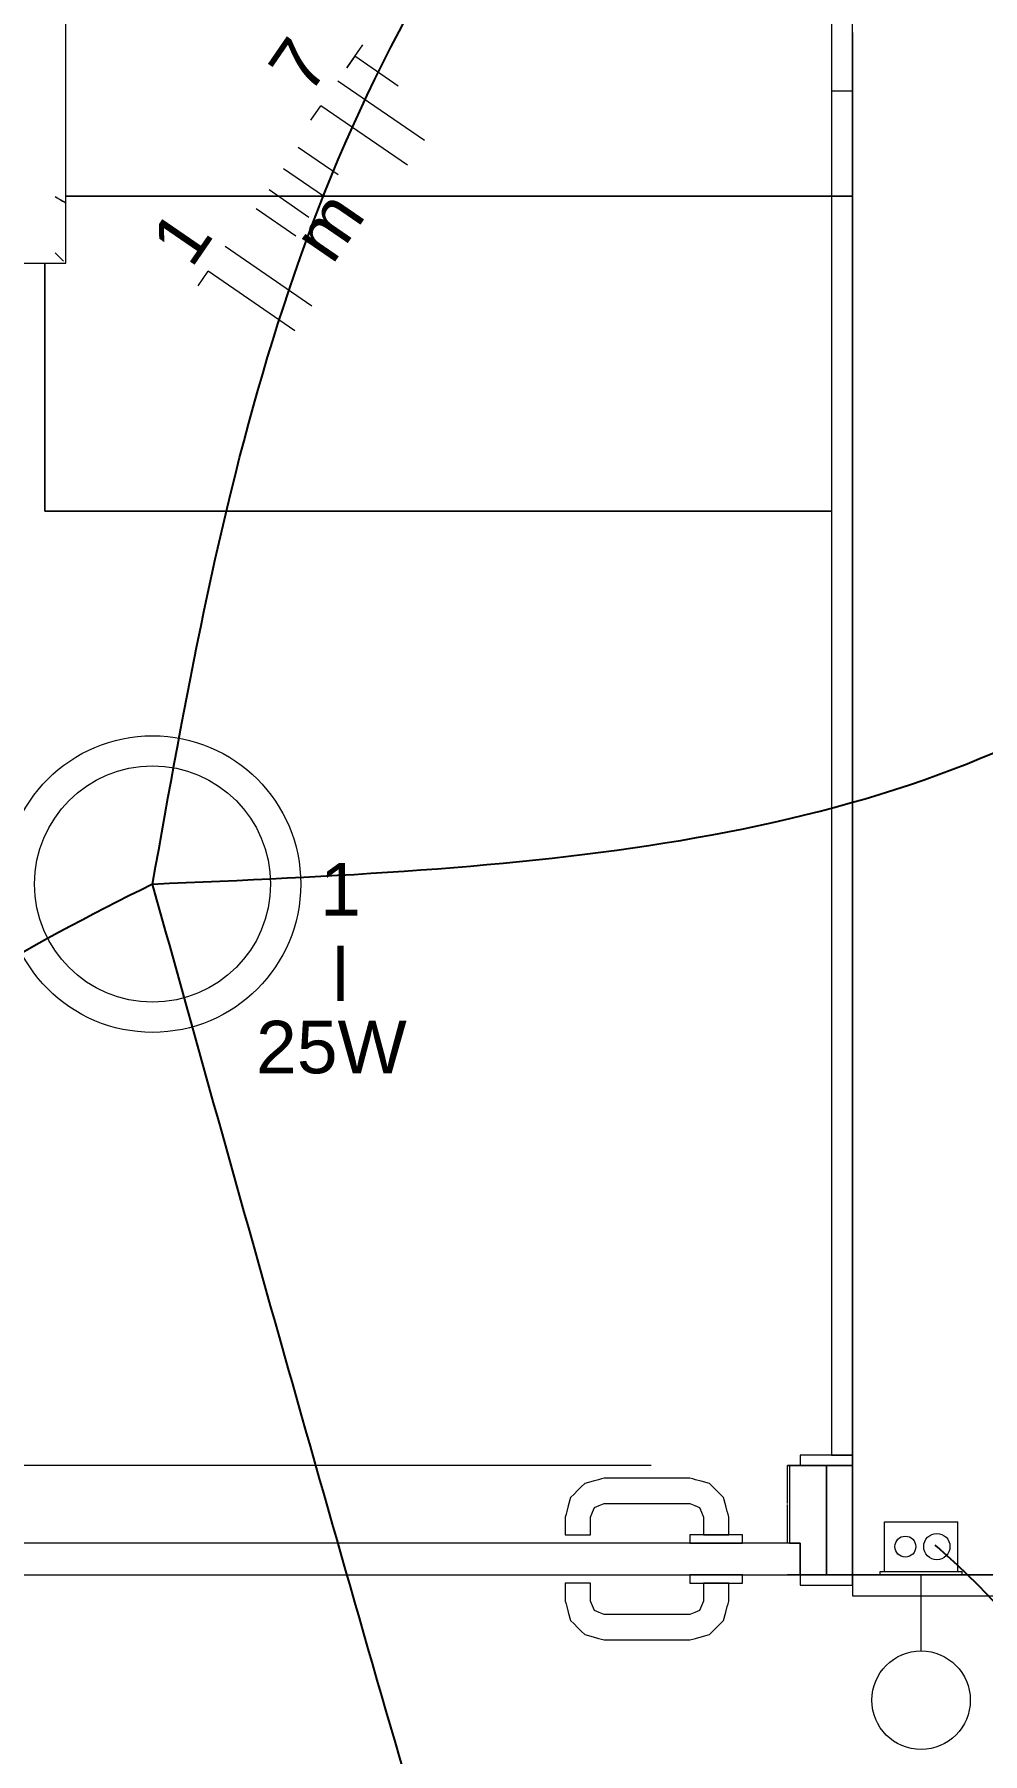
# Model space of a CAD drawing. Header units: millimetres. Extents: x 3.1 to 48, y 1.7 to 17.8.
# Drawn here: x 34.049 to 35.857, y 10.792 to 14.067 of the extents above; entities that cross this region are included whole.
import ezdxf

# ---------------------------------------------------------------- set-up
doc = ezdxf.new("R2010")
doc.units = ezdxf.units.MM
doc.layers.add('EL-Eletroduto', color=30, linetype='Continuous')
for name, color, linetype, lineweight in [('EL-Fios (Fase 1)', 2, 'Continuous', 15), ('EL-Fios (Neutro)', 154, 'Continuous', 15), ('EL-Fios (Retorno)', 10, 'Continuous', 15), ('EL-Fios (Terra)', 92, 'Continuous', 15), ('EL-Interruptor', 3, 'Continuous', 20), ('EL-Textos fios', 1, 'Continuous', 9), ('IFC-Caixa de passagem-Contorno', 44, 'Continuous', 5), ('IFC-Elemento construtivo genérico-Contorno', 253, 'Continuous', 5), ('IFC-Escada-Contorno', 253, 'Continuous', 5), ('IFC-Laje-Contorno', 253, 'Continuous', 5), ('IFC-Parede padrão-Contorno', 253, 'Continuous', 5), ('IFC-Porta-Contorno', 253, 'Continuous', 5), ('P-Simbol', 5, 'Continuous', 20), ('Textos', 2, 'Continuous', 9)]:
    doc.layers.add(name, color=color, linetype=linetype, lineweight=lineweight)
doc.styles.add('Arial', font='arial.ttf')

msp = doc.modelspace()

# ---------------------------------------------------------------- linework, layer by layer
at = {"layer": 'EL-Eletroduto'}
for points in [[(34.2742, 12.4486), (34.9887, 14.4554), (35.5886, 14.8671), (35.6086, 14.8671)], [(34.2742, 12.4486), (36.1612, 12.8513), (36.8486, 13.5208)], [(34.2742, 12.4486), (33.6709, 12.0111), (33.5352, 11.2934)], [(35.5126, 8.27), (34.815, 10.5468), (34.2742, 12.4486)], [(35.5126, 8.27), (36.3238, 9.5952), (35.7692, 11.1866), (35.7657, 11.1896)]]:
    msp.add_spline(points, degree=3, dxfattribs=at)
at = {"layer": 'EL-Fios (Fase 1)'}
for p, q in [((34.7923, 13.8649), (34.6274, 13.9781)), ((34.5775, 13.5496), (34.4126, 13.6628))]:
    msp.add_line(p, q, dxfattribs=at)
at = {"layer": 'EL-Fios (Neutro)'}
for p, q in [((34.5762, 13.9035), (34.5951, 13.931)), ((34.76, 13.8178), (34.5951, 13.931)), ((34.3614, 13.5882), (34.3803, 13.6157)), ((34.5452, 13.5025), (34.3803, 13.6157))]:
    msp.add_line(p, q, dxfattribs=at)
at = {"layer": 'EL-Fios (Retorno)'}
for p, q in [((34.6278, 13.7996), (34.5519, 13.8517)), ((34.5999, 13.759), (34.5241, 13.811)), ((34.5722, 13.7185), (34.4963, 13.7706)), ((34.5476, 13.6828), (34.4718, 13.7348))]:
    msp.add_line(p, q, dxfattribs=at)
at = {"layer": 'EL-Fios (Terra)'}
msp.add_lwpolyline([(34.7422, 13.9686), (34.6598, 14.0252), (34.6447, 14.0032), (34.6749, 14.0472)], dxfattribs=at)
at = {"layer": 'EL-Interruptor'}
msp.add_line((35.7392, 10.9878), (35.7392, 11.133), dxfattribs=at)
msp.add_circle((35.7392, 10.8941), 0.0938, dxfattribs=at)
at = {"layer": 'IFC-Caixa de passagem-Contorno'}
for p, q in [((35.6692, 11.139), (35.6692, 11.234)), ((35.6692, 11.234), (35.8092, 11.234)), ((35.8092, 11.139), (35.8092, 11.234)), ((35.6612, 11.139), (35.8172, 11.139)), ((35.6612, 11.133), (35.6612, 11.139)), ((35.8172, 11.133), (35.8172, 11.139)), ((35.6612, 11.133), (35.8172, 11.133))]:
    msp.add_line(p, q, dxfattribs=at)
for centre, radius in [((35.7092, 11.1866), 0.0199), ((35.7692, 11.1866), 0.025)]:
    msp.add_circle(centre, radius, dxfattribs=at)
at = {"layer": 'IFC-Elemento construtivo genérico-Contorno', "lineweight": 5}
for p, q in [((35.5686, 14.279), (35.5686, 13.959)), ((35.6086, 13.959), (35.6086, 14.279)), ((35.6086, 13.959), (35.5686, 13.959)), ((35.5686, 13.959), (35.5686, 13.759)), ((35.6086, 13.759), (35.6086, 13.959)), ((35.5686, 13.759), (35.5686, 13.159)), ((35.6086, 13.759), (35.5686, 13.759)), ((35.5686, 13.759), (35.6086, 13.759)), ((35.6086, 13.159), (35.6086, 13.759)), ((35.5686, 13.159), (35.5686, 11.361)), ((35.6086, 11.361), (35.6086, 13.159)), ((35.5686, 11.361), (35.6086, 11.361)), ((35.6086, 11.133), (35.6086, 11.113)), ((35.8986, 11.133), (35.6086, 11.133)), ((35.6086, 11.113), (35.6086, 11.093)), ((35.6086, 11.093), (35.8986, 11.093))]:
    msp.add_line(p, q, dxfattribs=at)
at = {"layer": 'IFC-Escada-Contorno', "lineweight": 5}
for p, q in [((34.1086, 13.759), (34.1086, 14.2582)), ((34.0936, 13.7545), (34.0886, 13.7573)), ((34.0886, 13.7573), (34.0986, 13.7517)), ((34.0986, 13.7517), (34.0936, 13.7545)), ((34.1086, 13.7462), (34.1086, 13.759)), ((34.4088, 13.759), (34.1086, 13.759)), ((34.1086, 13.759), (34.4088, 13.759)), ((35.5686, 13.759), (34.4088, 13.759)), ((34.4088, 13.759), (35.5686, 13.759)), ((34.1086, 13.7462), (34.0986, 13.7517)), ((34.0986, 13.7517), (34.1025, 13.7495)), ((34.1025, 13.7495), (34.1036, 13.749)), ((34.1036, 13.749), (34.1086, 13.7462)), ((34.1086, 13.631), (34.1086, 13.7462)), ((32.8446, 13.631), (34.0686, 13.631)), ((34.0686, 13.631), (34.1086, 13.631)), ((34.0686, 13.631), (34.0686, 13.293)), ((34.1045, 13.635), (34.0886, 13.651)), ((34.0886, 13.651), (34.1005, 13.6391)), ((34.1005, 13.6391), (34.1045, 13.635)), ((34.0686, 13.293), (34.0686, 13.159)), ((34.0686, 13.159), (34.1086, 13.159)), ((34.1086, 13.159), (34.5806, 13.159)), ((34.5806, 13.159), (35.1698, 13.159)), ((35.1698, 13.159), (35.5686, 13.159))]:
    msp.add_line(p, q, dxfattribs=at)
at = {"layer": 'IFC-Laje-Contorno', "lineweight": 5}
for p, q in [((34.0686, 13.4711), (34.0686, 13.631)), ((34.0686, 13.293), (34.0686, 13.4711)), ((34.0686, 13.159), (34.0686, 13.293)), ((35.5686, 13.159), (34.0686, 13.159)), ((35.4846, 11.317), (35.4846, 11.341)), ((35.4846, 11.341), (35.4886, 11.341)), ((35.4886, 11.341), (35.5086, 11.341)), ((35.4846, 11.269), (35.4846, 11.317)), ((35.4846, 11.209), (35.4846, 11.2671)), ((35.4846, 11.193), (35.4846, 11.209)), ((35.5086, 11.133), (35.4846, 11.133))]:
    msp.add_line(p, q, dxfattribs=at)
at = {"layer": 'IFC-Parede padrão-Contorno', "lineweight": 5}
for p, q in [((35.6086, 14.0707), (35.6086, 13.959)), ((35.6086, 13.959), (35.6086, 13.759)), ((35.6086, 13.759), (35.6086, 13.159)), ((35.6086, 13.159), (35.6086, 11.423)), ((35.6086, 11.423), (35.6086, 11.361)), ((35.1319, 11.341), (33.9286, 11.341)), ((35.209, 11.341), (35.1319, 11.341)), ((35.2245, 11.341), (35.209, 11.341)), ((35.4886, 11.341), (35.4846, 11.341)), ((35.5586, 11.341), (35.5586, 11.2894)), ((35.5706, 11.341), (35.5586, 11.341)), ((35.6086, 11.341), (35.5706, 11.341)), ((35.6086, 11.361), (35.6086, 11.341)), ((35.6086, 11.341), (35.6086, 11.133)), ((35.6086, 11.2094), (35.6086, 11.341)), ((35.5586, 11.2894), (35.5586, 11.133)), ((35.6086, 11.133), (35.6086, 11.2094)), ((35.5586, 11.133), (35.5706, 11.133)), ((35.5706, 11.133), (35.6086, 11.133)), ((35.6086, 11.133), (35.7152, 11.133)), ((35.7152, 11.133), (35.8986, 11.133))]:
    msp.add_line(p, q, dxfattribs=at)
at = {"layer": 'IFC-Porta-Contorno', "lineweight": 5}
for p, q in [((35.4886, 11.341), (35.4886, 11.3061)), ((35.505, 11.341), (35.4886, 11.341)), ((35.5086, 11.341), (35.505, 11.341)), ((35.5086, 11.361), (35.5086, 11.3457)), ((35.5325, 11.361), (35.5086, 11.361)), ((35.5086, 11.3457), (35.5086, 11.341)), ((35.5086, 11.341), (35.5325, 11.341)), ((35.5586, 11.341), (35.5086, 11.341)), ((35.5686, 11.361), (35.5325, 11.361)), ((35.5325, 11.341), (35.5586, 11.341)), ((35.5586, 11.341), (35.6086, 11.341)), ((35.5586, 11.193), (35.5586, 11.341)), ((35.6086, 11.361), (35.5686, 11.361)), ((35.6086, 11.3558), (35.6086, 11.361)), ((35.6086, 11.341), (35.6086, 11.3558)), ((35.0912, 11.3003), (35.0844, 11.2935)), ((35.098, 11.3071), (35.0912, 11.3003)), ((35.1138, 11.3113), (35.098, 11.3071)), ((35.1244, 11.3141), (35.1138, 11.3113)), ((35.1297, 11.3155), (35.1244, 11.3141)), ((35.135, 11.317), (35.1297, 11.3155)), ((35.2986, 11.317), (35.135, 11.317)), ((35.3039, 11.3155), (35.2986, 11.317)), ((35.3092, 11.3141), (35.3039, 11.3155)), ((35.3198, 11.3113), (35.3092, 11.3141)), ((35.3356, 11.3071), (35.3198, 11.3113)), ((35.3423, 11.3003), (35.3356, 11.3071)), ((35.3491, 11.2935), (35.3423, 11.3003)), ((35.4886, 11.3061), (35.4886, 11.193)), ((35.0709, 11.28), (35.0667, 11.2642)), ((35.0777, 11.2867), (35.0709, 11.28)), ((35.0844, 11.2935), (35.0777, 11.2867)), ((35.1166, 11.2614), (35.1258, 11.2652)), ((35.1258, 11.2652), (35.135, 11.269)), ((35.135, 11.269), (35.2986, 11.269)), ((35.2986, 11.269), (35.3078, 11.2652)), ((35.3078, 11.2652), (35.317, 11.2614)), ((35.3559, 11.2867), (35.3491, 11.2935)), ((35.3627, 11.28), (35.3559, 11.2867)), ((35.3669, 11.2642), (35.3627, 11.28)), ((35.0624, 11.2483), (35.061, 11.243)), ((35.061, 11.243), (35.061, 11.209)), ((35.0638, 11.2536), (35.0624, 11.2483)), ((35.0667, 11.2642), (35.0638, 11.2536)), ((35.109, 11.243), (35.1128, 11.2522)), ((35.109, 11.209), (35.109, 11.243)), ((35.1128, 11.2522), (35.1166, 11.2614)), ((35.317, 11.2614), (35.3208, 11.2522)), ((35.3208, 11.2522), (35.3246, 11.243)), ((35.3246, 11.243), (35.3246, 11.209)), ((35.3697, 11.2536), (35.3669, 11.2642)), ((35.3712, 11.2483), (35.3697, 11.2536)), ((35.3726, 11.243), (35.3712, 11.2483)), ((35.3726, 11.209), (35.3726, 11.243)), ((35.061, 11.209), (35.0618, 11.209)), ((35.0618, 11.209), (35.0642, 11.209)), ((35.0642, 11.209), (35.068, 11.209)), ((35.068, 11.209), (35.073, 11.209)), ((35.073, 11.209), (35.0788, 11.209)), ((35.0788, 11.209), (35.085, 11.209)), ((35.085, 11.209), (35.0912, 11.209)), ((35.0912, 11.209), (35.097, 11.209)), ((35.097, 11.209), (35.1019, 11.209)), ((35.1019, 11.209), (35.1058, 11.209)), ((35.1058, 11.209), (35.1082, 11.209)), ((35.1082, 11.209), (35.109, 11.209)), ((35.3003, 11.209), (35.2986, 11.209)), ((35.2986, 11.209), (35.2986, 11.193)), ((35.3053, 11.209), (35.3003, 11.209)), ((35.3132, 11.209), (35.3053, 11.209)), ((35.3236, 11.209), (35.3132, 11.209)), ((35.3246, 11.209), (35.3236, 11.209)), ((35.3356, 11.209), (35.3246, 11.209)), ((35.3246, 11.209), (35.3254, 11.209)), ((35.3254, 11.209), (35.3278, 11.209)), ((35.3278, 11.209), (35.3316, 11.209)), ((35.3316, 11.209), (35.3366, 11.209)), ((35.3486, 11.209), (35.3356, 11.209)), ((35.3366, 11.209), (35.3424, 11.209)), ((35.3424, 11.209), (35.3486, 11.209)), ((35.3615, 11.209), (35.3486, 11.209)), ((35.3486, 11.209), (35.3548, 11.209)), ((35.3548, 11.209), (35.3606, 11.209)), ((35.3606, 11.209), (35.3655, 11.209)), ((35.3726, 11.209), (35.3615, 11.209)), ((35.3655, 11.209), (35.3694, 11.209)), ((35.3694, 11.209), (35.3718, 11.209)), ((35.3718, 11.209), (35.3726, 11.209)), ((35.3736, 11.209), (35.3726, 11.209)), ((35.3839, 11.209), (35.3736, 11.209)), ((35.3919, 11.209), (35.3839, 11.209)), ((35.3969, 11.209), (35.3919, 11.209)), ((35.3986, 11.209), (35.3969, 11.209)), ((35.3986, 11.193), (35.3986, 11.209)), ((35.1308, 11.193), (33.9086, 11.193)), ((35.2986, 11.193), (35.1308, 11.193)), ((35.3986, 11.193), (35.2986, 11.193)), ((35.2986, 11.193), (35.3003, 11.193)), ((35.3003, 11.193), (35.3053, 11.193)), ((35.3053, 11.193), (35.3132, 11.193)), ((35.3132, 11.193), (35.3236, 11.193)), ((35.3236, 11.193), (35.3356, 11.193)), ((35.3356, 11.193), (35.3486, 11.193)), ((35.3486, 11.193), (35.3615, 11.193)), ((35.3615, 11.193), (35.3736, 11.193)), ((35.3736, 11.193), (35.3839, 11.193)), ((35.3839, 11.193), (35.3919, 11.193)), ((35.3919, 11.193), (35.3969, 11.193)), ((35.3969, 11.193), (35.3986, 11.193)), ((35.4846, 11.193), (35.3986, 11.193)), ((35.4886, 11.193), (35.4846, 11.193)), ((35.4886, 11.193), (35.4933, 11.193)), ((35.5086, 11.193), (35.4886, 11.193)), ((35.4933, 11.193), (35.5086, 11.193)), ((35.5086, 11.193), (35.5086, 11.1786)), ((35.5086, 11.1471), (35.5086, 11.193)), ((35.5086, 11.1786), (35.5086, 11.133)), ((35.5586, 11.1846), (35.5586, 11.193)), ((35.5586, 11.133), (35.5586, 11.1846)), ((35.5086, 11.133), (35.5086, 11.1471)), ((33.9086, 11.133), (34.2863, 11.133)), ((34.2863, 11.133), (35.2986, 11.133)), ((35.0618, 11.117), (35.061, 11.117)), ((35.061, 11.117), (35.061, 11.083)), ((35.0642, 11.117), (35.0618, 11.117)), ((35.068, 11.117), (35.0642, 11.117)), ((35.073, 11.117), (35.068, 11.117)), ((35.0788, 11.117), (35.073, 11.117)), ((35.085, 11.117), (35.0788, 11.117)), ((35.0912, 11.117), (35.085, 11.117)), ((35.097, 11.117), (35.0912, 11.117)), ((35.1019, 11.117), (35.097, 11.117)), ((35.1058, 11.117), (35.1019, 11.117)), ((35.1082, 11.117), (35.1058, 11.117)), ((35.109, 11.117), (35.1082, 11.117)), ((35.109, 11.083), (35.109, 11.117)), ((35.2986, 11.133), (35.3986, 11.133)), ((35.3003, 11.133), (35.2986, 11.133)), ((35.2986, 11.133), (35.2986, 11.117)), ((35.2986, 11.117), (35.3003, 11.117)), ((35.3053, 11.133), (35.3003, 11.133)), ((35.3003, 11.117), (35.3053, 11.117)), ((35.3132, 11.133), (35.3053, 11.133)), ((35.3053, 11.117), (35.3132, 11.117)), ((35.3236, 11.133), (35.3132, 11.133)), ((35.3132, 11.117), (35.3236, 11.117)), ((35.3356, 11.133), (35.3236, 11.133)), ((35.3236, 11.117), (35.3246, 11.117)), ((35.3246, 11.117), (35.3356, 11.117)), ((35.3246, 11.117), (35.3246, 11.083)), ((35.3254, 11.117), (35.3246, 11.117)), ((35.3278, 11.117), (35.3254, 11.117)), ((35.3316, 11.117), (35.3278, 11.117)), ((35.3366, 11.117), (35.3316, 11.117)), ((35.3486, 11.133), (35.3356, 11.133)), ((35.3356, 11.117), (35.3486, 11.117)), ((35.3424, 11.117), (35.3366, 11.117)), ((35.3486, 11.117), (35.3424, 11.117)), ((35.3615, 11.133), (35.3486, 11.133)), ((35.3486, 11.117), (35.3615, 11.117)), ((35.3548, 11.117), (35.3486, 11.117)), ((35.3606, 11.117), (35.3548, 11.117)), ((35.3655, 11.117), (35.3606, 11.117)), ((35.3736, 11.133), (35.3615, 11.133)), ((35.3615, 11.117), (35.3726, 11.117)), ((35.3694, 11.117), (35.3655, 11.117)), ((35.3718, 11.117), (35.3694, 11.117)), ((35.3726, 11.117), (35.3718, 11.117)), ((35.3726, 11.117), (35.3736, 11.117)), ((35.3726, 11.083), (35.3726, 11.117)), ((35.3839, 11.133), (35.3736, 11.133)), ((35.3736, 11.117), (35.3839, 11.117)), ((35.3919, 11.133), (35.3839, 11.133)), ((35.3839, 11.117), (35.3919, 11.117)), ((35.3969, 11.133), (35.3919, 11.133)), ((35.3919, 11.117), (35.3969, 11.117)), ((35.3986, 11.133), (35.3969, 11.133)), ((35.3969, 11.117), (35.3986, 11.117)), ((35.3986, 11.133), (35.5086, 11.133)), ((35.3986, 11.117), (35.3986, 11.133)), ((35.5086, 11.133), (35.5205, 11.133)), ((35.5086, 11.133), (35.5086, 11.1177)), ((35.5325, 11.133), (35.5086, 11.133)), ((35.5086, 11.1177), (35.5086, 11.113)), ((35.5086, 11.113), (35.5325, 11.113)), ((35.5205, 11.133), (35.5586, 11.133)), ((35.5586, 11.133), (35.5325, 11.133)), ((35.5325, 11.113), (35.6086, 11.113)), ((35.6086, 11.133), (35.5586, 11.133)), ((35.6086, 11.1278), (35.6086, 11.133)), ((35.6086, 11.113), (35.6086, 11.1278)), ((35.061, 11.083), (35.0624, 11.0777)), ((35.0624, 11.0777), (35.0638, 11.0724)), ((35.0638, 11.0724), (35.0667, 11.0617)), ((35.1128, 11.0738), (35.109, 11.083)), ((35.1166, 11.0646), (35.1128, 11.0738)), ((35.3208, 11.0738), (35.317, 11.0646)), ((35.3246, 11.083), (35.3208, 11.0738)), ((35.3669, 11.0617), (35.3697, 11.0724)), ((35.3697, 11.0724), (35.3712, 11.0777)), ((35.3712, 11.0777), (35.3726, 11.083)), ((35.0667, 11.0617), (35.0709, 11.046)), ((35.0709, 11.046), (35.0777, 11.0392)), ((35.0777, 11.0392), (35.0844, 11.0324)), ((35.1258, 11.0608), (35.1166, 11.0646)), ((35.135, 11.057), (35.1258, 11.0608)), ((35.2986, 11.057), (35.135, 11.057)), ((35.3078, 11.0608), (35.2986, 11.057)), ((35.317, 11.0646), (35.3078, 11.0608)), ((35.3491, 11.0324), (35.3559, 11.0392)), ((35.3559, 11.0392), (35.3627, 11.046)), ((35.3627, 11.046), (35.3669, 11.0617)), ((35.0844, 11.0324), (35.0912, 11.0257)), ((35.0912, 11.0257), (35.098, 11.0189)), ((35.098, 11.0189), (35.1138, 11.0147)), ((35.1138, 11.0147), (35.1244, 11.0118)), ((35.1244, 11.0118), (35.1297, 11.0104)), ((35.1297, 11.0104), (35.135, 11.009)), ((35.135, 11.009), (35.2986, 11.009)), ((35.2986, 11.009), (35.3039, 11.0104)), ((35.3039, 11.0104), (35.3092, 11.0118)), ((35.3092, 11.0118), (35.3198, 11.0147)), ((35.3198, 11.0147), (35.3356, 11.0189)), ((35.3356, 11.0189), (35.3423, 11.0257)), ((35.3423, 11.0257), (35.3491, 11.0324))]:
    msp.add_line(p, q, dxfattribs=at)
at = {"layer": 'P-Simbol'}
for radius in [0.2825, 0.225]:
    msp.add_circle((34.2742, 12.4486), radius, dxfattribs=at)

# ---------------------------------------------------------------- texts
at = {"layer": 'EL-Textos fios', "char_height": 0.1, "width": 0.155335, "attachment_point": 8, "rotation": 55.5383, "line_spacing_factor": 0.6, "style": 'Arial'}
for s, insert in [('7', (34.5945, 13.9805)), ('\\pxt1;m', (34.6497, 13.6742)), ('1', (34.3703, 13.6514))]:
    msp.add_mtext(s, dxfattribs=dict(at, insert=insert))
at = {"layer": 'Textos', "char_height": 0.1, "attachment_point": 8, "line_spacing_factor": 0.6, "style": 'Arial'}
for s, insert, width in [('1', (34.6324, 12.3887), 0.155335), ('l', (34.6324, 12.2257), 0.062043), ('25W', (34.6151, 12.0867), 0.57439)]:
    msp.add_mtext(s, dxfattribs=dict(at, insert=insert, width=width))

doc.saveas('drawing.dxf')
